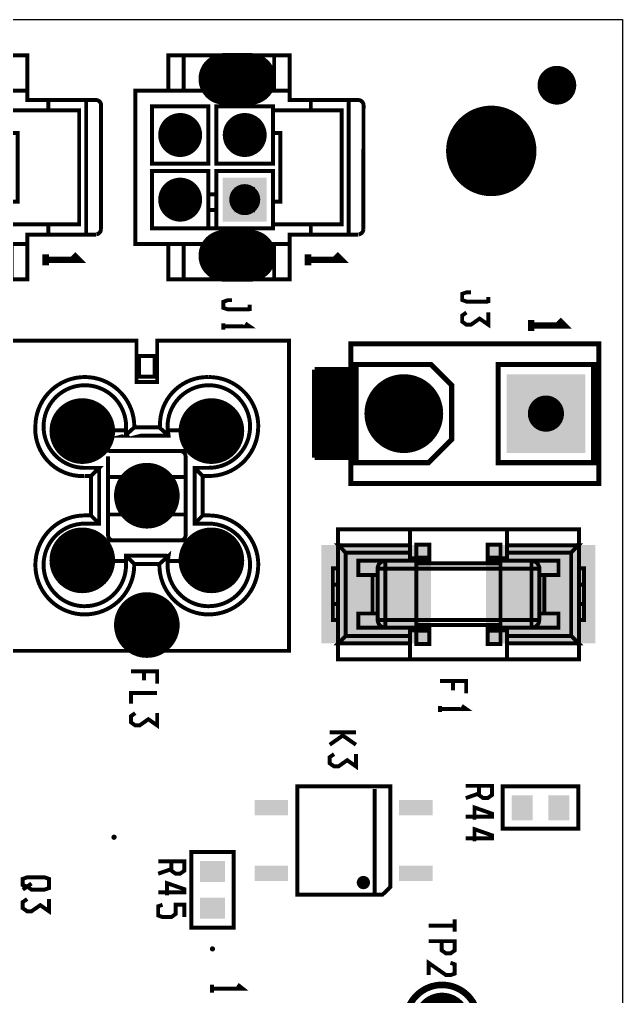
# Model space of a CAD drawing. Extents: x -5 to 112, y -5 to 71.
# Drawn here: x 88.42 to 111.76, y 33.34 to 71.12 of the extents above; entities that cross this region are included whole.
import ezdxf

# ---------------------------------------------------------------- set-up
doc = ezdxf.new("R2010")
doc.units = 0
doc.header["$MEASUREMENT"] = 0
doc.layers.get('0').update_dxf_attribs({"linetype": 'CONTINUOUS'})
for name, color, linetype in [('25-336-0_DRL', 6, 'CONTINUOUS'), ('25-336-0_SMT', 254, 'CONTINUOUS'), ('25-336-0_SST', 1, 'CONTINUOUS')]:
    doc.layers.add(name, color=color, linetype=linetype)

# ---------------------------------------------------------------- blocks, each defined once
blk = doc.blocks.new('ROUND_1')
at = {"const_width": 1.75006}
blk.add_lwpolyline([(-0.87503, 0, 1), (0.87503, 0, 1)], format="xyb", close=True, dxfattribs=at)
blk = doc.blocks.new('ROUND_31')
at = {"const_width": 0.8001}
blk.add_lwpolyline([(-0.40005, 0, 1), (0.40005, 0, 1)], format="xyb", close=True, dxfattribs=at)
blk = doc.blocks.new('ROUND_76')
at = {"const_width": 0.59944}
blk.add_lwpolyline([(-0.29972, 0, 1), (0.29972, 0, 1)], format="xyb", close=True, dxfattribs=at)
blk = doc.blocks.new('ROUND_77')
at = {"const_width": 0.69977}
blk.add_lwpolyline([(-0.349884, 0, 1), (0.349884, 0, 1)], format="xyb", close=True, dxfattribs=at)
blk = doc.blocks.new('ROUND_81')
at = {"const_width": 0.10033}
blk.add_lwpolyline([(-0.050164, 0, 1), (0.050164, 0, 1)], format="xyb", close=True, dxfattribs=at)
blk = doc.blocks.new('ROUND_82')
at = {"const_width": 0.10033}
blk.add_lwpolyline([(-0.050164, 0, 1), (0.050164, 0, 1)], format="xyb", close=True, dxfattribs=at)
blk = doc.blocks.new('RECTANGLE_2')
blk.add_solid([(0.4826, 0.4064), (0.4826, -0.4064), (-0.4826, 0.4064), (-0.4826, -0.4064)])
blk = doc.blocks.new('RECTANGLE_9')
blk.add_solid([(0.4064, 0.4826), (0.4064, -0.4826), (-0.4064, 0.4826), (-0.4064, -0.4826)])
blk = doc.blocks.new('RECTANGLE_21')
blk.add_solid([(2.11963, 1.905), (2.11963, -1.905), (-2.11963, 1.905), (-2.11963, -1.905)])
blk = doc.blocks.new('ROUND_22')
at = {"const_width": 1.27}
blk.add_lwpolyline([(-0.635, 0, 1), (0.635, 0, 1)], format="xyb", close=True, dxfattribs=at)
blk = doc.blocks.new('OBLONG_25')
at = {"const_width": 1.99898}
blk.add_lwpolyline([(0.50038, 0), (-0.50038, 0)], dxfattribs=at)
at = {"const_width": 0.99949}
for points in [[(-1.000124, 0, 1), (-0.000636, 0, 1)], [(0.000636, 0, 1), (1.000124, 0, 1)]]:
    blk.add_lwpolyline(points, format="xyb", close=True, dxfattribs=at)
blk = doc.blocks.new('ROUND_26')
at = {"const_width": 0.84963}
blk.add_lwpolyline([(-0.424814, 0, 1), (0.424814, 0, 1)], format="xyb", close=True, dxfattribs=at)
blk = doc.blocks.new('SQUARE_27')
blk.add_solid([(0.84963, 0.84963), (0.84963, -0.84963), (-0.84963, 0.84963), (-0.84963, -0.84963)])
blk = doc.blocks.new('ROUND_28')
at = {"const_width": 1.524}
blk.add_lwpolyline([(-0.762, 0, 1), (0.762, 0, 1)], format="xyb", close=True, dxfattribs=at)
blk = doc.blocks.new('SQUARE_29')
blk.add_solid([(1.524, 1.524), (1.524, -1.524), (-1.524, 1.524), (-1.524, -1.524)])
blk = doc.blocks.new('ROUND_33')
at = {"const_width": 1.09982}
blk.add_lwpolyline([(-0.54991, 0, 1), (0.54991, 0, 1)], format="xyb", close=True, dxfattribs=at)
blk = doc.blocks.new('RECTANGLE_35')
blk.add_solid([(0.65024, 0.29972), (0.65024, -0.29972), (-0.65024, 0.29972), (-0.65024, -0.29972)])
blk = doc.blocks.new('ROUND_70')
at = {"const_width": 0.7493}
blk.add_lwpolyline([(-0.37465, 0, 1), (0.37465, 0, 1)], format="xyb", close=True, dxfattribs=at)
blk = doc.blocks.new('ROUND_66')
at = {"const_width": 0.0762}
blk.add_lwpolyline([(-0.0381, 0, 1), (0.0381, 0, 1)], format="xyb", close=True, dxfattribs=at)

msp = doc.modelspace()

# ---------------------------------------------------------------- linework, layer by layer
at = {"layer": '25-336-0_DRL'}
for p, q in [((-5.08, 71.12), (111.76, 71.12)), ((111.76, 71.12), (111.76, -5.08))]:
    msp.add_line(p, q, dxfattribs=at)
at = {"layer": '25-336-0_SST'}
for points, const_width in [([(88.11514, 62.43574), (88.11514, 61.0743), (88.71458, 61.0743), (88.71458, 62.43574), (82.73542, 62.43574), (82.73542, 68.37426), (88.71458, 68.37426), (88.71458, 69.7357), (88.11514, 69.7357), (84.61502, 69.7357), (84.61502, 68.37426)], 0.1524), ([(98.27514, 62.43574), (98.27514, 61.0743), (98.87458, 61.0743), (98.87458, 62.43574), (92.89542, 62.43574), (92.89542, 68.37426), (98.87458, 68.37426), (98.87458, 69.7357), (98.27514, 69.7357), (94.77502, 69.7357), (94.77502, 68.37426)], 0.1524), ([(94.77502, 69.7357), (94.17558, 69.7357), (94.17558, 68.37426)], 0.1524), ([(98.27514, 68.37426), (98.27514, 69.7357)], 0.1524), ([(88.71458, 68.37426), (88.71458, 68.00596), (89.535, 68.00596)], 0.1524), ([(98.87458, 68.37426), (98.87458, 68.00596), (99.695, 68.00596)], 0.1524), ([(89.535, 67.60464), (89.535, 68.00596), (90.9955, 68.00596)], 0.1524), ([(91.37396, 62.80404), (90.9955, 62.80404), (90.9955, 68.00596), (91.37396, 68.00596)], 0.1524), ([(99.695, 67.60464), (99.695, 68.00596), (101.1555, 68.00596)], 0.1524), ([(101.53396, 62.80404), (101.1555, 62.80404), (101.1555, 68.00596), (101.53396, 68.00596)], 0.1524), ([(90.72372, 63.20536), (90.72372, 67.60464), (89.535, 67.60464), (88.06942, 67.60464), (88.06942, 67.76466), (85.87994, 67.76466), (85.87994, 65.5447), (88.06942, 65.5447), (88.06942, 66.73596), (88.34882, 66.73596), (88.34882, 64.07404), (88.06942, 64.07404), (88.06942, 65.2653), (85.87994, 65.2653), (85.87994, 64.35598), (85.57006, 64.35598), (85.57006, 65.2653), (83.38058, 65.2653), (83.38058, 63.04534), (88.06942, 63.04534), (88.06942, 63.20536), (89.535, 63.20536), (90.72372, 63.20536)], 0.1524), ([(91.57462, 67.8053), (91.567, 62.992)], 0.1524), ([(93.54058, 67.76466), (93.54058, 65.5447), (95.73006, 65.5447), (95.73006, 67.76466), (93.54058, 67.76466)], 0.1524), ([(100.88372, 63.20536), (100.88372, 67.60464), (99.695, 67.60464), (98.22942, 67.60464), (98.22942, 67.76466), (96.03994, 67.76466), (96.03994, 65.5447), (98.22942, 65.5447), (98.22942, 66.73596), (98.50882, 66.73596), (98.50882, 64.07404), (98.22942, 64.07404), (98.22942, 65.2653), (96.03994, 65.2653), (96.03994, 64.35598), (95.73006, 64.35598), (95.73006, 65.2653), (93.54058, 65.2653), (93.54058, 63.04534), (98.22942, 63.04534), (98.22942, 63.20536), (99.695, 63.20536), (100.88372, 63.20536)], 0.1524), ([(98.22942, 66.73596), (98.22942, 67.60464)], 0.1524), ([(101.73462, 67.8053), (101.727, 62.992)], 0.1524), ([(94.31782, 66.97218), (94.46768, 66.82232)], 0.1524), ([(94.80296, 66.82232), (94.95282, 66.97218), (94.31782, 66.97218), (94.31782, 66.33718), (94.46768, 66.48704), (94.80296, 66.48704), (94.80296, 66.82232), (94.46768, 66.82232), (94.46768, 66.48704)], 0.1524), ([(94.95282, 66.97218), (94.95282, 66.33718), (94.80296, 66.48704)], 0.1524), ([(97.30232, 66.82232), (97.45218, 66.97218), (97.45218, 66.33718), (97.30232, 66.48704), (97.30232, 66.82232), (96.96704, 66.82232), (96.81718, 66.97218), (96.81718, 66.33718), (96.96704, 66.48704), (96.96704, 66.82232)], 0.1524), ([(96.81718, 66.97218), (97.45218, 66.97218)], 0.1524), ([(97.30232, 66.48704), (96.96704, 66.48704)], 0.1524), ([(94.31782, 66.33718), (94.95282, 66.33718)], 0.1524), ([(96.81718, 66.33718), (97.45218, 66.33718)], 0.1524), ([(94.31782, 63.83782), (94.95282, 63.83782), (94.95282, 64.47282), (94.80296, 64.32296), (94.46768, 64.32296), (94.31782, 64.47282), (94.31782, 63.83782), (94.46768, 63.98768), (94.80296, 63.98768), (94.80296, 64.32296)], 0.1524), ([(97.30232, 64.32296), (97.45218, 64.47282), (97.45218, 63.83782), (97.30232, 63.98768), (97.30232, 64.32296), (96.96704, 64.32296), (96.81718, 64.47282), (96.81718, 63.83782), (96.96704, 63.98768), (96.96704, 64.32296)], 0.1524), ([(94.31782, 64.47282), (94.95282, 64.47282)], 0.1524), ([(94.46768, 63.98768), (94.46768, 64.32296)], 0.1524), ([(96.03994, 63.04534), (96.03994, 63.754), (95.73006, 63.754), (95.73006, 64.35598)], 0.1524), ([(96.03994, 64.35598), (96.03994, 63.754)], 0.1524), ([(96.81718, 64.47282), (97.45218, 64.47282)], 0.1524), ([(94.95282, 63.83782), (94.80296, 63.98768)], 0.1524), ([(96.81718, 63.83782), (97.45218, 63.83782)], 0.1524), ([(97.30232, 63.98768), (96.96704, 63.98768)], 0.1524), ([(98.22942, 63.20536), (98.22942, 64.07404)], 0.1524), ([(95.73006, 63.04534), (95.73006, 63.754)], 0.1524), ([(89.535, 63.20536), (89.535, 62.80404)], 0.1524), ([(99.695, 63.20536), (99.695, 62.80404)], 0.1524), ([(88.71458, 62.43574), (88.71458, 62.80404), (89.535, 62.80404), (90.9955, 62.80404)], 0.1524), ([(98.87458, 62.43574), (98.87458, 62.80404), (99.695, 62.80404), (101.1555, 62.80404)], 0.1524), ([(94.17558, 62.43574), (94.17558, 61.0743), (94.77502, 61.0743), (98.27514, 61.0743)], 0.1524), ([(94.77502, 62.43574), (94.77502, 61.0743)], 0.1524), ([(89.42832, 61.61532), (89.42832, 62.0395)], 0.254), ([(89.42832, 61.82868), (90.69832, 61.82868), (90.4875, 62.0395)], 0.254), ([(99.58832, 61.61532), (99.58832, 62.0395)], 0.254), ([(99.58832, 61.82868), (100.85832, 61.82868), (100.6475, 62.0395)], 0.254), ([(105.89006, 60.56884), (105.71988, 60.56884), (105.55224, 60.51042), (105.55224, 60.2742), (105.71988, 60.21324), (106.56824, 60.21324)], 0.1524), ([(106.56824, 60.15482), (106.56824, 60.39104)], 0.1524), ([(96.647, 60.26658), (96.47682, 60.26658), (96.30918, 60.20562), (96.30918, 59.9694), (96.47682, 59.91098), (97.32518, 59.91098)], 0.1524), ([(97.32518, 59.85002), (97.32518, 60.08878)], 0.1524), ([(105.71988, 59.7916), (105.55224, 59.67222), (105.55224, 59.436), (105.71988, 59.31662), (105.89006, 59.31662), (106.22788, 59.55284), (106.56824, 59.31662), (106.56824, 59.7916)], 0.1524), ([(96.30918, 59.1312), (96.30918, 59.36742)], 0.1524), ([(96.30918, 59.25058), (97.32518, 59.25058), (97.155, 59.36742)], 0.1524), ([(108.22432, 59.07532), (108.22432, 59.4995)], 0.254), ([(108.22432, 59.28868), (109.49432, 59.28868), (109.2835, 59.4995)], 0.254), ([(92.94368, 46.70552), (92.94368, 48.30572), (93.74378, 48.30572), (93.74378, 46.70552), (98.8441, 46.70552), (98.8441, 58.70448), (93.74378, 58.70448), (93.74378, 57.10428), (92.94368, 57.10428), (92.94368, 58.70448), (87.8459, 58.70448), (87.8459, 46.70552), (92.94368, 46.70552)], 0.1524), ([(101.2444, 58.58002), (101.2444, 53.17998), (110.8456, 53.17998), (110.8456, 58.58002), (101.2444, 58.58002)], 0.20066), ([(93.04528, 57.30494), (93.04528, 58.10504), (93.64472, 58.10504), (93.64472, 57.30494), (93.04528, 57.30494)], 0.1524), ([(92.94368, 58.00598), (93.04528, 58.00598)], 0.1524), ([(93.64472, 58.00598), (93.74378, 58.00598)], 0.1524), ([(101.44506, 57.77992), (101.44506, 53.98008), (104.24414, 53.98008), (105.14584, 54.87924), (105.14584, 56.97982), (104.34574, 57.77992), (101.44506, 57.77992)], 0.20066), ([(106.94416, 57.77992), (106.94416, 53.98008), (110.64494, 53.98008), (110.64494, 57.77992), (106.94416, 57.77992)], 0.20066), ([(101.2444, 57.57926), (101.2444, 54.18074), (99.84486, 54.18074)], 0.20066), ([(99.84486, 57.57926), (99.84486, 54.18074)], 0.20066), ([(101.2444, 57.57926), (99.84486, 57.57926)], 0.20066), ([(101.2444, 57.404), (99.84486, 57.404)], 0.20066), ([(100.0125, 57.57926), (100.0125, 54.18074)], 0.20066), ([(100.19284, 57.57926), (100.19284, 54.18074)], 0.20066), ([(100.37318, 57.57926), (100.37318, 54.18074)], 0.20066), ([(100.55352, 57.57926), (100.55352, 54.18074)], 0.20066), ([(100.73132, 57.57926), (100.73132, 54.18074)], 0.20066), ([(100.91166, 57.57926), (100.91166, 54.18074)], 0.20066), ([(101.092, 57.57926), (101.092, 54.18074)], 0.20066), ([(95.7453, 57.29478), (95.69714, 57.29289)], 0.1524), ([(101.2444, 57.2262), (99.84486, 57.2262)], 0.20066), ([(101.2444, 57.04586), (99.84486, 57.04586)], 0.20066), ([(101.2444, 56.86552), (99.84486, 56.86552)], 0.20066), ([(101.2444, 56.68518), (99.84486, 56.68518)], 0.20066), ([(101.2444, 56.50484), (99.84486, 56.50484)], 0.20066), ([(101.2444, 56.32704), (99.84486, 56.32704)], 0.20066), ([(101.2444, 56.1467), (99.84486, 56.1467)], 0.20066), ([(101.2444, 55.96636), (99.84486, 55.96636)], 0.20066), ([(91.80068, 55.27548), (90.98534, 55.58028)], 0.1524), ([(95.70466, 55.58028), (94.88932, 55.27548)], 0.1524), ([(101.2444, 55.78602), (99.84486, 55.78602)], 0.20066), ([(101.2444, 55.60568), (99.84486, 55.60568)], 0.20066), ([(89.027, 55.372), (89.02507, 55.28818)], 0.1524), ([(92.53474, 55.22976), (92.5322, 55.0672), (92.5576, 55.0418), (92.5068, 55.0291), (94.18574, 55.0291), (94.15526, 55.22976)], 0.1524), ([(92.53474, 55.22976), (92.04452, 55.22976)], 0.1524), ([(94.18574, 55.0291), (93.83014, 55.3466), (92.85986, 55.3466), (92.50172, 55.0291)], 0.1524), ([(92.85986, 55.3466), (92.85901, 55.37959)], 0.1524), ([(93.853, 55.45074), (93.85468, 55.37207)], 0.1524), ([(94.64548, 55.22976), (94.15526, 55.22976)], 0.1524), ([(94.15526, 55.22976), (94.16118, 55.17653)], 0.1524), ([(101.2444, 55.42788), (99.84486, 55.42788)], 0.20066), ([(101.2444, 55.24754), (99.84486, 55.24754)], 0.20066), ([(101.2444, 55.0672), (99.84486, 55.0672)], 0.20066), ([(90.70594, 54.83098), (91.51874, 54.52618)], 0.1524), ([(95.16872, 54.52618), (95.98406, 54.83098)], 0.1524), ([(101.2444, 54.88686), (99.84486, 54.88686)], 0.20066), ([(101.2444, 54.70652), (99.84486, 54.70652)], 0.20066), ([(92.04452, 54.42966), (94.64548, 54.42966)], 0.1524), ([(101.2444, 54.52872), (99.84486, 54.52872)], 0.20066), ([(101.2444, 54.34838), (99.84486, 54.34838)], 0.20066), ([(94.8436, 51.17846), (94.8436, 53.4289), (91.84386, 53.4289), (91.84386, 54.23154)], 0.1524), ([(94.8436, 54.23154), (94.8436, 53.4289)], 0.1524), ([(90.9447, 51.6255), (91.49842, 51.6255), (91.49842, 53.7845)], 0.1524), ([(90.9447, 53.467), (91.18092, 53.467), (91.49842, 53.7845), (90.9447, 53.7845)], 0.1524), ([(95.19158, 53.7845), (95.50908, 53.467)], 0.1524), ([(95.7453, 53.7845), (95.19158, 53.7845), (95.19158, 51.6255), (95.7453, 51.6255)], 0.1524), ([(90.84818, 53.46446), (90.93203, 53.46639)], 0.1524), ([(91.18092, 53.467), (91.18092, 51.943), (91.49842, 51.6255)], 0.1524), ([(91.84386, 51.17846), (91.84386, 51.97856), (91.84386, 53.4289)], 0.1524), ([(95.7453, 53.467), (95.50908, 53.467), (95.50908, 51.943), (95.7453, 51.943)], 0.1524), ([(90.9447, 51.943), (91.18092, 51.943)], 0.1524), ([(91.84386, 51.97856), (92.04452, 51.97856), (94.64548, 51.97856), (94.8436, 51.97856)], 0.1524), ([(95.50908, 51.943), (95.19158, 51.6255)], 0.1524), ([(103.53548, 47.00016), (103.53548, 46.3804), (100.74402, 46.3804), (100.74402, 46.9646), (100.74402, 50.82286), (100.74402, 51.4096), (103.53548, 51.4096)], 0.1524), ([(107.28452, 51.4096), (107.28452, 50.78984), (110.0582, 50.78984), (109.77372, 50.50536), (109.77372, 47.2821), (110.0582, 47.00016), (107.28452, 47.00016), (107.28452, 46.3804), (110.07598, 46.3804), (110.07598, 46.9646), (110.07598, 50.82286), (110.07598, 51.4096), (107.28452, 51.4096), (103.53548, 51.4096), (103.53548, 50.78984), (103.53548, 50.50536), (103.53548, 50.1904), (103.78186, 50.1904), (104.04348, 50.1904), (104.28478, 50.1904), (104.28478, 50.28946), (104.04348, 50.28946), (103.53548, 50.28946)], 0.1524), ([(94.64548, 50.9778), (92.04452, 50.9778)], 0.1524), ([(90.70594, 50.57902), (91.51874, 50.88382)], 0.1524), ([(95.98406, 50.57902), (95.16872, 50.88382)], 0.1524), ([(101.04374, 50.50536), (100.7618, 50.78984), (103.53548, 50.78984)], 0.1524), ([(100.7618, 50.78984), (100.75926, 50.78984), (100.75926, 50.79238), (100.75672, 50.79238), (100.75672, 50.79492), (100.75672, 50.79746), (100.75418, 50.79746), (100.75418, 50.8), (100.75164, 50.8), (100.75164, 50.80254), (100.75164, 50.80508), (100.7491, 50.80508), (100.7491, 50.80762), (100.7491, 50.81016), (100.74656, 50.81016), (100.74656, 50.8127), (100.74656, 50.81524), (100.74656, 50.81778), (100.74402, 50.81778), (100.74402, 50.82032), (100.74402, 50.82286)], 0.1524), ([(104.28478, 50.3047), (104.28478, 50.81524), (103.78186, 50.81524), (103.78186, 50.3047), (103.78186, 50.28946), (103.78186, 50.3047), (104.28478, 50.3047), (104.28478, 50.28946)], 0.1524), ([(106.53522, 50.3047), (107.03814, 50.3047), (107.03814, 50.81524), (106.53522, 50.81524), (106.53522, 50.3047), (106.53522, 50.28946), (106.77652, 50.28946), (106.77652, 50.1904), (106.53522, 50.1904), (106.53522, 50.28946)], 0.1524), ([(107.28452, 50.78984), (107.28452, 50.50536), (109.77372, 50.50536)], 0.1524), ([(110.07598, 50.82286), (110.07344, 50.82032), (110.07344, 50.81778), (110.07344, 50.81524), (110.07344, 50.8127), (110.07344, 50.81016), (110.0709, 50.81016), (110.0709, 50.80762), (110.0709, 50.80508), (110.06836, 50.80508), (110.06836, 50.80254), (110.06836, 50.8), (110.06582, 50.8), (110.06582, 50.79746), (110.06328, 50.79746), (110.06328, 50.79492), (110.06074, 50.79492), (110.06074, 50.79238), (110.0582, 50.78984)], 0.1524), ([(92.53474, 50.1777), (92.04452, 50.1777)], 0.1524), ([(94.18574, 50.3809), (92.53474, 50.3936), (92.53474, 50.1777)], 0.1524), ([(93.83014, 50.0634), (92.85986, 50.0634), (92.58046, 50.3428)], 0.1524), ([(93.83014, 50.0634), (94.18574, 50.3809), (94.15526, 50.1777), (94.64548, 50.1777)], 0.1524), ([(94.16034, 50.23358), (94.15409, 50.17781)], 0.1524), ([(103.53548, 47.5996), (103.53548, 47.2821), (101.04374, 47.2821), (101.04374, 50.50536), (103.53548, 50.50536)], 0.1524), ([(103.53548, 50.1904), (101.5365, 50.1904), (101.5365, 49.63922), (102.0826, 49.63922), (102.28326, 49.63922), (102.28326, 49.88814)], 0.1524), ([(102.58298, 50.1904), (102.58298, 49.88814), (102.28326, 49.88814)], 0.1524), ([(108.53674, 49.63922), (108.53674, 49.88814), (108.23702, 49.88814), (107.03814, 49.88814), (103.78186, 49.88814), (103.78186, 47.89932), (102.58298, 47.89932), (102.58298, 49.88814), (103.78186, 49.88814), (103.78186, 50.1904)], 0.1524), ([(104.04348, 50.1904), (104.04348, 50.28946)], 0.1524), ([(107.28452, 50.28946), (106.77652, 50.28946)], 0.1524), ([(108.23702, 47.5996), (108.23702, 47.89932), (107.03814, 47.89932), (107.03814, 49.88814), (107.03814, 50.1904), (106.77652, 50.1904)], 0.1524), ([(107.03814, 50.3047), (107.03814, 50.28946)], 0.1524), ([(108.7374, 49.63922), (109.2835, 49.63922), (109.2835, 50.1904), (107.28452, 50.1904), (107.03814, 50.1904)], 0.1524), ([(107.28452, 50.1904), (107.28452, 50.50536)], 0.1524), ([(108.53674, 47.89932), (108.23702, 47.89932), (108.23702, 49.88814), (108.23702, 50.1904)], 0.1524), ([(91.80068, 50.13452), (90.98534, 49.82972)], 0.1524), ([(93.83014, 50.0634), (93.82981, 50.02784)], 0.1524), ([(94.88932, 50.13452), (95.70466, 49.82972)], 0.1524), ([(100.74402, 48.51908), (100.5459, 48.51908), (100.5459, 49.26838), (100.5459, 49.89576), (100.74402, 49.89576)], 0.1524), ([(103.78186, 50.0888), (107.03814, 50.0888)], 0.1524), ([(110.07598, 49.89576), (110.2741, 49.89576), (110.2741, 49.26838), (110.2741, 48.51908), (110.2741, 47.89424), (110.07598, 47.89424)], 0.1524), ([(102.0826, 49.63922), (102.0826, 48.15078)], 0.1524), ([(102.28326, 49.63922), (102.28326, 48.15078)], 0.1524), ([(108.53674, 48.15078), (108.7374, 48.15078), (108.7374, 49.63922), (108.53674, 49.63922), (108.53674, 48.15078), (108.53674, 47.89932)], 0.1524), ([(100.74402, 49.26838), (100.5459, 49.26838)], 0.1524), ([(110.2741, 49.26838), (110.07598, 49.26838)], 0.1524), ([(100.5459, 48.51908), (100.5459, 47.89424), (100.74402, 47.89424)], 0.1524), ([(110.07598, 48.51908), (110.2741, 48.51908)], 0.1524), ([(93.04528, 47.30496), (93.04528, 48.10506), (93.64472, 48.10506), (93.64472, 47.30496), (93.04528, 47.30496)], 0.1524), ([(102.28326, 47.89932), (102.28326, 48.15078), (102.0826, 48.15078), (101.5365, 48.15078), (101.5365, 47.5996), (103.53548, 47.5996), (103.78186, 47.5996)], 0.1524), ([(107.28452, 47.5996), (109.2835, 47.5996), (109.2835, 48.15078), (108.7374, 48.15078)], 0.1524), ([(102.28326, 47.89932), (102.58298, 47.89932), (102.58298, 47.5996)], 0.1524), ([(103.53548, 47.50054), (104.04348, 47.50054), (104.28478, 47.50054), (104.28478, 47.5996), (104.04348, 47.5996), (104.04348, 47.50054)], 0.1524), ([(106.77652, 47.5996), (106.53522, 47.5996), (106.53522, 47.50054), (106.53522, 47.4853), (107.03814, 47.4853), (107.03814, 46.97476), (106.53522, 46.97476), (106.53522, 47.4853), (106.53522, 47.50054), (106.77652, 47.50054), (106.77652, 47.5996), (107.03814, 47.5996), (107.03814, 47.89932), (103.78186, 47.89932), (103.78186, 47.5996), (104.04348, 47.5996)], 0.1524), ([(107.03814, 47.7012), (103.78186, 47.7012)], 0.1524), ([(109.77372, 47.2821), (107.28452, 47.2821), (107.28452, 47.5996), (107.03814, 47.5996)], 0.1524), ([(93.04528, 47.40402), (92.94368, 47.40402)], 0.1524), ([(93.74378, 47.40402), (93.64472, 47.40402)], 0.1524), ([(103.53548, 47.2821), (103.53548, 47.00016), (100.7618, 47.00016), (101.04374, 47.2821)], 0.1524), ([(104.28478, 47.4853), (104.28478, 46.97476), (103.78186, 46.97476), (103.78186, 47.4853), (103.78186, 47.50054), (103.78186, 47.4853), (104.28478, 47.4853), (104.28478, 47.50054)], 0.1524), ([(106.77652, 47.50054), (107.28452, 47.50054)], 0.1524), ([(107.03814, 47.50054), (107.03814, 47.4853)], 0.1524), ([(107.28452, 47.2821), (107.28452, 47.00016)], 0.1524), ([(100.74402, 46.9646), (100.74402, 46.96714), (100.74402, 46.96968), (100.74402, 46.97222), (100.74656, 46.97222), (100.74656, 46.97476), (100.74656, 46.9773), (100.74656, 46.97984), (100.7491, 46.97984), (100.7491, 46.98238), (100.7491, 46.98492), (100.75164, 46.98492), (100.75164, 46.98746), (100.75164, 46.99), (100.75418, 46.99), (100.75418, 46.99254), (100.75672, 46.99254), (100.75672, 46.99508), (100.75926, 46.99508), (100.75926, 46.99762), (100.7618, 47.00016)], 0.1524), ([(110.07598, 46.9646), (110.07598, 46.96714), (110.07344, 46.96714), (110.07344, 46.96968), (110.07344, 46.97222), (110.07344, 46.97476), (110.07344, 46.9773), (110.07344, 46.97984), (110.0709, 46.97984), (110.0709, 46.98238), (110.0709, 46.98492), (110.06836, 46.98492), (110.06836, 46.98746), (110.06836, 46.99), (110.06582, 46.99), (110.06582, 46.99254), (110.06328, 46.99254), (110.06328, 46.99508), (110.06074, 46.99508), (110.06074, 46.99762), (110.0582, 46.99762), (110.0582, 47.00016)], 0.1524), ([(103.53548, 46.3804), (107.28452, 46.3804)], 0.1524), ([(92.72778, 45.91558), (93.74378, 45.91558), (93.74378, 45.4406)], 0.1524), ([(93.23578, 45.55998), (93.23578, 45.91558)], 0.1524), ([(104.69118, 45.53458), (105.70718, 45.53458), (105.70718, 45.0596)], 0.1524), ([(105.19918, 45.17898), (105.19918, 45.53458)], 0.1524), ([(92.72778, 44.66082), (92.72778, 45.07738), (93.74378, 45.07738)], 0.1524), ([(104.69118, 44.34078), (104.69118, 44.577)], 0.1524), ([(104.69118, 44.45762), (105.70718, 44.45762), (105.537, 44.577)], 0.1524), ([(92.89542, 44.2976), (92.72778, 44.17822), (92.72778, 43.942), (92.89542, 43.82262), (93.0656, 43.82262), (93.40342, 44.06138), (93.74378, 43.82262), (93.74378, 44.2976)], 0.1524), ([(101.43998, 43.55084), (100.42398, 43.55084)], 0.1524), ([(100.42398, 43.07586), (100.93198, 43.43146), (101.43998, 43.07586)], 0.1524), ([(100.59416, 42.71264), (100.42398, 42.59326), (100.42398, 42.35704), (100.59416, 42.23766), (100.76434, 42.23766), (101.10216, 42.47642), (101.43998, 42.23766), (101.43998, 42.71264)], 0.1524), ([(106.19994, 41.48582), (106.19994, 41.13022), (106.37012, 41.01084), (106.53776, 41.01084), (106.70794, 41.13022), (106.70794, 41.48582), (105.69194, 41.48582)], 0.1524), ([(102.66934, 37.46754), (102.77094, 37.56914), (102.77094, 41.46804), (99.16668, 41.46804), (99.16668, 37.27196), (102.4636, 37.27196), (102.66934, 37.46754)], 0.1524), ([(102.16388, 41.36898), (102.16388, 37.27196)], 0.1524), ([(106.19994, 41.18864), (105.69194, 41.01084)], 0.1524), ([(110.0455, 41.4655), (107.1245, 41.4655), (107.1245, 39.8272), (110.0455, 39.8272), (110.0455, 41.4655)], 0.1524), ([(106.02976, 40.17264), (106.02976, 40.64762), (106.70794, 40.40886), (106.70794, 40.29202), (105.69194, 40.29202)], 0.1524), ([(106.02976, 39.33444), (106.02976, 39.80942), (106.70794, 39.57066), (106.70794, 39.45382), (105.69194, 39.45382)], 0.1524), ([(96.7105, 36.0045), (96.7105, 38.9255), (95.0722, 38.9255), (95.0722, 36.0045), (96.7105, 36.0045)], 0.1524), ([(94.29242, 38.56228), (94.29242, 38.20668), (94.46006, 38.0873), (94.63024, 38.0873), (94.80042, 38.20668), (94.80042, 38.56228), (93.78442, 38.56228)], 0.1524), ([(94.29242, 38.2651), (93.78442, 38.0873)], 0.1524), ([(88.71204, 37.9476), (88.54186, 37.88664), (88.54186, 37.65042), (88.71204, 37.592), (88.87968, 37.47262), (89.38768, 37.47262), (89.55786, 37.53104), (89.55786, 37.88664), (89.38768, 37.9476), (88.71204, 37.9476)], 0.1524), ([(88.87968, 37.70884), (88.54186, 37.47262)], 0.1524), ([(94.12224, 37.2491), (94.12224, 37.72408), (94.80042, 37.48786), (94.80042, 37.36848), (93.78442, 37.36848)], 0.1524), ([(101.89972, 37.80282), (101.55936, 37.80282)], 0.1524), ([(101.6508, 37.90696), (101.6508, 37.58184)], 0.1524), ([(101.78796, 37.91458), (101.78796, 37.57422)], 0.1524), ([(101.8921, 37.66566), (101.56698, 37.66566)], 0.1524), ([(88.71204, 37.1094), (88.54186, 36.99002), (88.54186, 36.7538), (88.71204, 36.63442), (88.87968, 36.63442), (89.22004, 36.87064), (89.55786, 36.63442), (89.55786, 37.1094)], 0.1524), ([(93.95206, 36.88588), (93.78442, 36.82746), (93.78442, 36.47186), (93.95206, 36.4109), (94.29242, 36.4109), (94.46006, 36.53028), (94.46006, 36.88588), (94.80042, 36.88588), (94.80042, 36.4109)], 0.1524), ([(105.26776, 35.84194), (105.26776, 36.31692)], 0.1524), ([(104.25176, 36.0807), (105.26776, 36.0807)], 0.1524), ([(104.75976, 35.47872), (104.75976, 35.12312), (104.92994, 35.00374), (105.10012, 35.00374), (105.26776, 35.12312), (105.26776, 35.47872), (104.25176, 35.47872)], 0.1524), ([(104.25176, 34.16554), (104.25176, 34.64052), (104.92994, 34.16554), (105.10012, 34.16554), (105.26776, 34.2265), (105.26776, 34.5821), (105.10012, 34.64052)], 0.1524), ([(95.86976, 33.48228), (95.86976, 33.79978)], 0.1524), ([(95.86976, 33.6423), (97.05594, 33.6423), (96.85782, 33.79978)], 0.1524)]:
    msp.add_lwpolyline(points, dxfattribs=dict(at, const_width=const_width))
for points, const_width in [([(91.57462, 67.8053, 0.4142136), (91.37396, 68.00596)], 0.1524), ([(101.73462, 67.8053, 0.4142136), (101.53396, 68.00596)], 0.1524), ([(91.3892, 62.8142, 0.3431078), (91.567, 62.992)], 0.1524), ([(101.5492, 62.8142, 0.3431078), (101.727, 62.992)], 0.1524), ([(90.9447, 57.29478, 0.4142136), (89.02954, 55.37962)], 0.1524), ([(90.9447, 56.97728, 0.4142136), (89.34704, 55.37962)], 0.1524), ([(92.85986, 55.37962, 0.4142136), (90.9447, 57.29478)], 0.1524), ([(92.54236, 55.37962, 0.4142136), (90.9447, 56.97728)], 0.1524), ([(95.69704, 57.29478, 0.4142136), (93.853, 55.45074)], 0.1524), ([(95.7453, 56.97728, 0.4142136), (94.14764, 55.37962)], 0.1524), ([(97.66046, 55.37962, 0.4142136), (95.7453, 57.29478)], 0.1524), ([(97.34296, 55.37962, 0.4142136), (95.7453, 56.97728)], 0.1524), ([(90.84564, 55.60568, 0.3134484), (90.46972, 55.34406)], 0.1524), ([(90.98534, 55.58028, 0.0891867), (90.84564, 55.6054)], 0.1524), ([(95.84436, 55.60568, 0.0891878), (95.70456, 55.58054)], 0.1524), ([(96.24568, 55.20436, 0.4142136), (95.84436, 55.60568)], 0.1524), ([(89.02446, 55.28818, 0.4142136), (90.84818, 53.46446)], 0.1524), ([(89.34704, 55.37962, 0.4142136), (90.9447, 53.78196)], 0.1524), ([(90.44432, 55.20436, 0.3128427), (90.70594, 54.83098)], 0.1524), ([(90.46972, 55.34406, 0.0891867), (90.4446, 55.20436)], 0.1524), ([(91.80068, 55.27548, 0.0892911), (92.04452, 55.23159)], 0.1524), ([(92.53474, 55.22976, 0.0234972), (92.54179, 55.37962)], 0.1524), ([(94.14764, 55.37962, 0.0234972), (94.15469, 55.22971)], 0.1524), ([(94.16034, 55.17642, 0.0233974), (94.18626, 55.02922)], 0.1524), ([(94.64548, 55.22976, 0.0892907), (94.88996, 55.27377)], 0.1524), ([(95.7453, 53.7845, 0.4142136), (97.34042, 55.37962)], 0.1524), ([(95.7453, 53.467, 0.4142136), (97.65792, 55.37962)], 0.1524), ([(95.98406, 54.83098, 0.3128383), (96.24314, 55.20436)], 0.1524), ([(91.51874, 54.52618, 0.0897841), (92.04452, 54.431)], 0.1524), ([(94.64548, 54.42966, 0.0893839), (95.1695, 54.52409)], 0.1524), ([(94.8436, 54.23154, 0.4142136), (94.64548, 54.42966)], 0.1524), ([(90.9447, 51.943, 0.4142136), (89.02954, 50.02784)], 0.1524), ([(97.66046, 50.02784, 0.4142136), (95.7453, 51.943)], 0.1524), ([(90.9447, 51.6255, 0.4142136), (89.34704, 50.02784)], 0.1524), ([(97.34296, 50.02784, 0.4142136), (95.7453, 51.6255)], 0.1524), ([(92.04452, 50.9778, 0.0897842), (91.51916, 50.8827)], 0.1524), ([(91.84386, 51.17846, 0.4142136), (92.04452, 50.9778)], 0.1524), ([(94.64548, 50.9778, 0.4142136), (94.84614, 51.17846)], 0.1524), ([(95.16872, 50.88382, 0.0893842), (94.64548, 50.97811)], 0.1524), ([(90.70594, 50.57902, 0.3128383), (90.44686, 50.20564)], 0.1524), ([(96.24568, 50.20564, 0.3128427), (95.98406, 50.57902)], 0.1524), ([(90.44432, 50.20564, 0.0891874), (90.46945, 50.06584)], 0.1524), ([(92.04452, 50.1777, 0.0892915), (91.80093, 50.13385)], 0.1524), ([(92.54236, 50.02784, 0.023497), (92.53531, 50.17775)], 0.1524), ([(94.15526, 50.1777, 0.0234972), (94.14821, 50.02784)], 0.1524), ([(94.88932, 50.13452, 0.0892911), (94.64548, 50.17841)], 0.1524), ([(95.84436, 49.80432, 0.4142136), (96.24568, 50.20564)], 0.1524), ([(102.58298, 50.1904, 0.4142136), (102.28072, 49.88814)], 0.1524), ([(108.53674, 49.88814, 0.4142136), (108.23702, 50.18786)], 0.1524), ([(89.02954, 50.02784, 0.4142136), (90.9447, 48.11268)], 0.1524), ([(89.34704, 50.02784, 0.4142136), (90.9447, 48.43018)], 0.1524), ([(90.46972, 50.06594, 0.3134471), (90.84564, 49.80432)], 0.1524), ([(90.84564, 49.80432, 0.0891862), (90.98544, 49.82945)], 0.1524), ([(90.9447, 48.43272, 0.4142136), (92.53982, 50.02784)], 0.1524), ([(90.9447, 48.11522, 0.4142136), (92.85732, 50.02784)], 0.1524), ([(93.83014, 50.02784, 0.4142136), (95.7453, 48.11268)], 0.1524), ([(94.14764, 50.02784, 0.4142136), (95.7453, 48.43018)], 0.1524), ([(95.70466, 49.82972, 0.0891867), (95.84436, 49.8046)], 0.1524), ([(95.7453, 48.43272, 0.4142136), (97.34042, 50.02784)], 0.1524), ([(95.7453, 48.11522, 0.4142136), (97.65792, 50.02784)], 0.1524), ([(102.28326, 47.89932, 0.4142136), (102.58298, 47.5996)], 0.1524), ([(108.23702, 47.5996, 0.4142136), (108.53674, 47.89932)], 0.1524), ([(101.72954, 37.92474, 0.4142136), (101.5492, 37.7444)], 0.1524), ([(101.5492, 37.7444, 0.4142136), (101.72954, 37.56406)], 0.1524), ([(101.90988, 37.7444, 0.4142136), (101.72954, 37.92474)], 0.1524), ([(101.72954, 37.56406, 0.4142136), (101.90988, 37.7444)], 0.1524), ([(104.775, 33.78708, 0.4142136), (103.37292, 32.385)], 0.254), ([(106.17708, 32.385, 0.4142136), (104.775, 33.78708)], 0.254)]:
    msp.add_lwpolyline(points, format="xyb", dxfattribs=dict(at, const_width=const_width))

# ---------------------------------------------------------------- block references
at = {"layer": '25-336-0_DRL'}
for name, p in [('ROUND_31', (96.84512, 68.82384)), ('ROUND_1', (106.68, 66.04)), ('ROUND_76', (94.63532, 66.65468)), ('ROUND_76', (97.13468, 66.65468)), ('ROUND_76', (94.63532, 64.15532)), ('ROUND_76', (97.13468, 64.15532)), ('ROUND_31', (96.84512, 61.98362)), ('ROUND_77', (103.29418, 55.88)), ('ROUND_77', (108.79582, 55.88)), ('ROUND_76', (90.84564, 55.20436)), ('ROUND_76', (95.84436, 55.20436)), ('ROUND_76', (93.345, 52.705)), ('ROUND_76', (90.84564, 50.20564)), ('ROUND_76', (95.84436, 50.20564)), ('ROUND_76', (93.345, 47.70374)), ('ROUND_81', (92.075, 39.497)), ('ROUND_82', (95.885, 35.179))]:
    msp.add_blockref(name, p, dxfattribs=at)
at = {"layer": '25-336-0_SMT'}
for name, p in [('OBLONG_25', (96.84512, 68.82384)), ('ROUND_70', (109.22, 68.58)), ('ROUND_26', (94.63532, 66.65468)), ('ROUND_26', (97.13468, 66.65468)), ('ROUND_26', (94.63532, 64.15532)), ('SQUARE_27', (97.13468, 64.15532)), ('OBLONG_25', (96.84512, 61.98362)), ('ROUND_28', (103.29418, 55.88)), ('SQUARE_29', (108.79582, 55.88)), ('ROUND_22', (90.84564, 55.20436)), ('ROUND_22', (95.84436, 55.20436)), ('ROUND_22', (93.345, 52.705)), ('ROUND_22', (90.84564, 50.20564)), ('ROUND_22', (95.84436, 50.20564)), ('RECTANGLE_21', (102.22484, 48.895)), ('RECTANGLE_21', (108.59516, 48.895)), ('ROUND_22', (93.345, 47.70374)), ('RECTANGLE_35', (98.16592, 40.64)), ('RECTANGLE_35', (103.76408, 40.64)), ('RECTANGLE_9', (107.8738, 40.64)), ('RECTANGLE_9', (109.2962, 40.64)), ('RECTANGLE_2', (95.885, 38.1762)), ('RECTANGLE_35', (98.16592, 38.1)), ('RECTANGLE_35', (103.76408, 38.1)), ('RECTANGLE_2', (95.885, 36.7538)), ('ROUND_33', (104.775, 32.385))]:
    msp.add_blockref(name, p, dxfattribs=at)
at = {"layer": '25-336-0_SST'}
for p in [(100.7618, 50.78984), (110.07598, 50.82286)]:
    msp.add_blockref('ROUND_66', p, dxfattribs=at)

doc.saveas('drawing.dxf')
